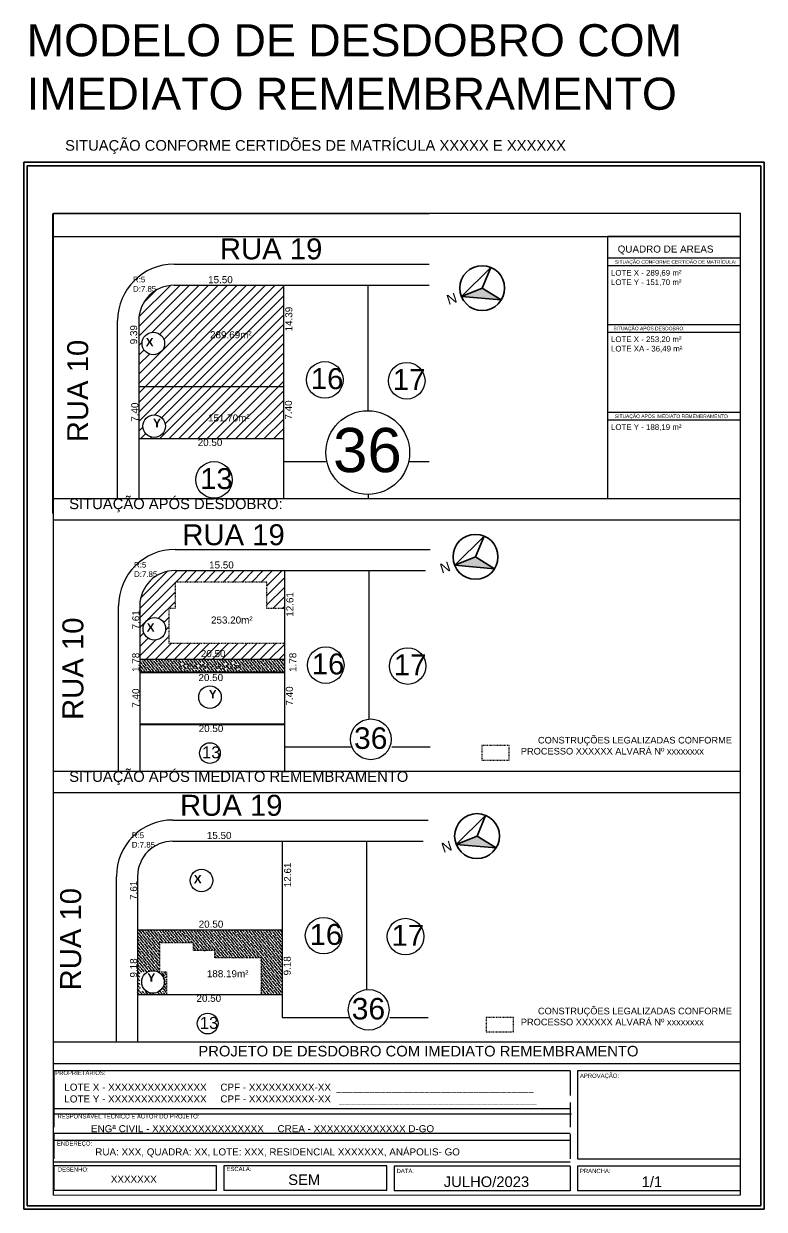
# Model space of a CAD drawing. Header units: millimetres. Extents: x 1978 to 2433, y 1623 to 1791.
# Drawn here: x 2327.5 to 2432.5, y 1622.8 to 1790.9 of the extents above; entities that cross this region are included whole.
import ezdxf

# ---------------------------------------------------------------- set-up
doc = ezdxf.new("R2010")
doc.units = ezdxf.units.MM
doc.linetypes.add('DASHED', pattern=[19.05, 12.7, -6.35])
doc.layers.add('1 plano', color=7, linetype='Continuous', lineweight=35)
doc.layers.add('ARQ-COTAS', color=7, linetype='Continuous', lineweight=18)
doc.layers.add('texto', color=7, linetype='Continuous')
doc.styles.get("Standard").update_dxf_attribs({"font": 'arial.ttf'})
doc.styles.add('Texto', font='arial.ttf', dxfattribs={"height": 0.12})
pattern_1 = [(45, (48.9874, 0), (-0.6735192, 0.6735192), [])]
pattern_2 = [(129, (-117.11335, -44.0051), (-0.596409985, 0.2319925), [0.79375, -0.15875, 0, -0.15875])]

msp = doc.modelspace()

# ---------------------------------------------------------------- hatches: boundary and pattern name
h = msp.add_hatch()
h.set_pattern_fill('ANSI31', color=256, scale=0.3)
h.set_pattern_definition(pattern_1)
h.paths.add_polyline_path([(2364.34, 1748.43), (2361.86, 1748.43), (2361.86, 1752.19), (2348.84, 1752.19), (2348.84, 1748.43), (2347.96, 1748.43), (2347.96, 1743.52), (2364.34, 1743.52)], flags=17)
edge = h.paths.add_edge_path()
edge.add_line((2348.84, 1752.19), (2361.86, 1752.19))
edge.add_line((2361.86, 1752.19), (2361.86, 1748.43))
edge.add_line((2361.86, 1748.43), (2364.34, 1748.43))
edge.add_line((2364.34, 1748.43), (2364.34, 1753.81))
edge.add_line((2364.34, 1753.81), (2348.84, 1753.81))
edge.add_arc((2348.84, 1748.81), 5, 90, 180)
edge.add_line((2343.84, 1748.81), (2343.84, 1739.42))
edge.add_line((2343.84, 1739.42), (2364.34, 1739.42))
edge.add_line((2364.34, 1739.42), (2364.34, 1743.52))
edge.add_line((2364.34, 1743.52), (2347.96, 1743.52))
edge.add_line((2347.96, 1743.52), (2347.96, 1748.43))
edge.add_line((2347.96, 1748.43), (2348.84, 1748.43))
edge.add_line((2348.84, 1748.43), (2348.84, 1752.19))
edge = h.paths.add_edge_path(flags=16)
edge.add_arc((2345.9, 1745.56), 1.6, 0, 360)
h.paths.add_polyline_path([(2353.45, 1745.56), (2360.24, 1745.56), (2360.24, 1748.01), (2353.45, 1748.01)], flags=24)
h = msp.add_hatch()
h.set_pattern_fill('ANSI31', color=256, scale=0.3)
h.set_pattern_definition(pattern_1)
h.paths.add_polyline_path([(2343.84, 1739.42), (2343.84, 1732.02), (2364.34, 1732.02), (2364.34, 1736.12), (2364.34, 1739.42)])
h.paths.add_polyline_path([(2347.62, 1733.83, -1), (2344.41, 1733.83, -1)], flags=16)
h.paths.add_polyline_path([(2353.06, 1733.76), (2359.86, 1733.76), (2359.86, 1736.21), (2353.06, 1736.21)], flags=24)
h.paths.add_polyline_path([(2351.7, 1730.27), (2356.09, 1730.27), (2356.09, 1732.72), (2351.7, 1732.72)], flags=9)
h.paths.add_polyline_path([(2345.41, 1732.29), (2347.42, 1732.29), (2347.42, 1735.06), (2345.41, 1735.06)], flags=24)
h = msp.add_hatch()
h.set_pattern_fill('ANSI31', color=256, scale=0.3)
h.set_pattern_definition([(45, (-12398.4087, -10561.2418), (-0.67351924, 0.67351924), [])])
edge = h.paths.add_edge_path(flags=16)
edge.add_arc((2346.05, 1705.1), 1.6, 0, 360)
edge = h.paths.add_edge_path()
edge.add_line((2343.98, 1700.74), (2364.48, 1700.74))
edge.add_line((2364.48, 1700.74), (2364.48, 1703.06))
edge.add_line((2364.48, 1703.06), (2348.1, 1703.06))
edge.add_line((2348.1, 1703.06), (2348.1, 1707.97))
edge.add_line((2348.1, 1707.97), (2348.98, 1707.97))
edge.add_line((2348.98, 1707.97), (2348.98, 1711.73))
edge.add_line((2348.98, 1711.73), (2362, 1711.73))
edge.add_line((2362, 1711.73), (2362, 1707.97))
edge.add_line((2362, 1707.97), (2364.48, 1707.97))
edge.add_line((2364.48, 1707.97), (2364.48, 1713.35))
edge.add_line((2364.48, 1713.35), (2348.98, 1713.35))
edge.add_arc((2348.98, 1708.35), 5, 90, 180)
edge.add_line((2343.98, 1708.35), (2343.98, 1700.74))
h = msp.add_hatch()
h.set_pattern_fill('ANSI36', color=256, scale=0.1, angle=84)
h.set_pattern_definition([(129, (48.9874, 0), (-0.596409985, 0.2319925), [0.79375, -0.15875, 0, -0.15875])])
h.paths.add_polyline_path([(2343.98, 1700.74), (2343.98, 1698.96), (2364.48, 1698.96), (2364.48, 1700.74)])
h.paths.add_polyline_path([(2349.18, 1698.86), (2358.93, 1698.86), (2358.93, 1700.62), (2349.18, 1700.62)], flags=9)
h = msp.add_hatch()
h.set_pattern_fill('ANSI36', color=256, scale=0.1, angle=84)
h.set_pattern_definition(pattern_2)
h.paths.add_polyline_path([(2364.17, 1662.37), (2343.67, 1662.37), (2343.67, 1660.59), (2364.17, 1660.59)])
h = msp.add_hatch()
h.set_pattern_fill('ANSI36', color=256, scale=0.1, angle=84)
h.set_pattern_definition(pattern_2)
h.paths.add_polyline_path([(2361.17, 1658.45), (2361.17, 1653.19), (2364.17, 1653.19), (2364.17, 1660.59), (2351.59, 1660.59), (2351.59, 1659.45), (2354.61, 1659.45), (2354.61, 1658.45)])
edge = h.paths.add_edge_path()
edge.add_arc((2345.85, 1655.01), 1.6, 116.0785, 235.5031)
edge.add_line((2344.94, 1653.69), (2343.99, 1653.69))
edge.add_line((2343.99, 1653.69), (2343.99, 1656.45))
edge.add_line((2343.99, 1656.45), (2345.14, 1656.45))
edge = h.paths.add_edge_path()
edge.add_arc((2345.85, 1655.01), 1.6, 31.9731, 63.9215)
edge.add_line((2346.55, 1656.45), (2347.21, 1656.45))
edge.add_line((2347.21, 1656.45), (2347.21, 1655.86))
edge = h.paths.add_edge_path()
edge.add_arc((2345.85, 1655.01), 1.6, 304.4969, 328.0269)
edge.add_line((2347.21, 1654.16), (2347.21, 1653.69))
edge.add_line((2347.21, 1653.69), (2346.76, 1653.69))
edge = h.paths.add_edge_path()
edge.add_arc((2345.85, 1655.01), 1.6, 0, 360)
h.paths.add_polyline_path([(2343.67, 1653.19), (2347.79, 1653.19), (2347.79, 1656.43), (2346.79, 1656.43), (2346.79, 1660.59), (2343.67, 1660.59)])
at = {"layer": '1 plano'}
h = msp.add_hatch(color=256, dxfattribs=at)
h.dxf.hatch_style = 1
h.paths.add_polyline_path([(2389.58, 1752.22), (2395.23, 1751.73), (2392.53, 1753.41)])
h = msp.add_hatch(color=256, dxfattribs=at)
h.dxf.hatch_style = 1
h.paths.add_polyline_path([(2388.63, 1714.11), (2394.28, 1713.62), (2391.58, 1715.3)])
h = msp.add_hatch(color=256, dxfattribs=at)
h.dxf.hatch_style = 1
h.paths.add_polyline_path([(2388.85, 1674.51), (2394.5, 1674.02), (2391.8, 1675.7)])

# ---------------------------------------------------------------- linework, layer by layer
for p, q in [((2328.02, 1770.77), (2328.02, 1764.02)), ((2328.02, 1764.02), (2328.02, 1761.52)), ((2328.02, 1764.02), (2328.02, 1760.72)), ((2385.03, 1763.96), (2331.67, 1763.96)), ((2331.67, 1721.46), (2331.67, 1763.96)), ((2331.77, 1764.02), (2429.13, 1764.02)), ((2331.77, 1624.77), (2331.77, 1764.02)), ((2429.13, 1624.82), (2429.13, 1764.02)), ((2331.77, 1760.72), (2429.13, 1760.72)), ((2410.31, 1757.69), (2429.13, 1757.69)), ((2348.84, 1756.81), (2385.03, 1756.81)), ((2348.84, 1756.81), (2385.03, 1756.81)), ((2410.36, 1756.6), (2429.13, 1756.6)), ((2364.34, 1753.81), (2385.03, 1753.81)), ((2364.34, 1753.81), (2385.03, 1753.81)), ((2376.34, 1736.03), (2376.34, 1753.81)), ((2376.34, 1736.03), (2376.34, 1753.81)), ((2340.84, 1723.57), (2340.84, 1748.81)), ((2340.84, 1723.57), (2340.84, 1748.81)), ((2410.31, 1748.26), (2429.13, 1748.26)), ((2410.36, 1747.17), (2429.13, 1747.17)), ((2343.84, 1736.12), (2343.84, 1723.57)), ((2343.84, 1736.12), (2343.84, 1723.57)), ((2364.34, 1736.12), (2364.34, 1723.57)), ((2364.34, 1736.12), (2364.34, 1723.57)), ((2410.31, 1735.82), (2429.13, 1735.82)), ((2410.36, 1734.72), (2429.13, 1734.72)), ((2364.34, 1728.81), (2370.5, 1728.81)), ((2364.34, 1728.81), (2370.5, 1728.81)), ((2382.09, 1728.81), (2385.03, 1728.81)), ((2382.09, 1728.81), (2385.03, 1728.81)), ((2331.77, 1723.57), (2429.13, 1723.57)), ((2376.34, 1724.16), (2376.34, 1723.57)), ((2376.34, 1724.16), (2376.34, 1723.57)), ((2331.77, 1720.57), (2429.13, 1720.57)), ((2348.98, 1716.35), (2385.17, 1716.35)), ((2364.48, 1713.35), (2384.49, 1713.35)), ((2376.48, 1695.57), (2376.48, 1713.35)), ((2376.48, 1692.3), (2376.48, 1713.35)), ((2340.98, 1684.89), (2340.98, 1708.35)), ((2340.98, 1684.89), (2340.98, 1708.35)), ((2364.48, 1700.74), (2343.98, 1700.74)), ((2364.48, 1695.66), (2364.48, 1684.89)), ((2343.98, 1691.56), (2343.98, 1684.89)), ((2364.48, 1688.35), (2374.06, 1688.35)), ((2364.48, 1688.35), (2374.06, 1688.35)), ((2379.74, 1688.35), (2385.17, 1688.35)), ((2379.74, 1688.35), (2385.17, 1688.35)), ((2331.77, 1684.89), (2429.13, 1684.89)), ((2331.77, 1681.89), (2429.13, 1681.89)), ((2348.67, 1677.98), (2384.86, 1677.98)), ((2364.17, 1674.98), (2384.18, 1674.98)), ((2376.17, 1657.2), (2376.17, 1674.98)), ((2376.17, 1653.93), (2376.17, 1674.98)), ((2340.67, 1646.52), (2340.67, 1669.98)), ((2340.67, 1646.52), (2340.67, 1669.98)), ((2364.17, 1662.37), (2343.67, 1662.37)), ((2343.67, 1653.19), (2343.67, 1646.52)), ((2364.17, 1653.19), (2364.17, 1649.98)), ((2364.17, 1649.98), (2373.74, 1649.98)), ((2364.17, 1649.98), (2373.74, 1649.98)), ((2379.42, 1649.98), (2384.86, 1649.98)), ((2379.42, 1649.98), (2384.86, 1649.98)), ((2429.13, 1646.48), (2331.78, 1646.48)), ((2328.02, 1643.27), (2328.02, 1623.27)), ((2429.13, 1643.41), (2331.78, 1643.41)), ((2405.02, 1642.41), (2331.78, 1642.41)), ((2331.78, 1642.41), (2331.78, 1638.91)), ((2405.02, 1642.41), (2401.52, 1642.41)), ((2405.02, 1642.41), (2405.02, 1638.91)), ((2331.78, 1640.06), (2331.78, 1636.56)), ((2331.78, 1637.91), (2331.78, 1634.41)), ((2405.02, 1637.91), (2405.02, 1634.41)), ((2405.02, 1637), (2331.78, 1637)), ((2405.02, 1637), (2331.78, 1637)), ((2405.18, 1636.25), (2331.78, 1636.25)), ((2405.02, 1633.51), (2331.77, 1633.51)), ((2405.02, 1633.51), (2331.77, 1633.51)), ((2405.02, 1633.51), (2331.77, 1633.51)), ((2331.78, 1633.41), (2331.78, 1629.91)), ((2405.02, 1633.41), (2405.02, 1629.91)), ((2405.02, 1632.51), (2331.77, 1632.51)), ((2405.02, 1629.47), (2331.77, 1629.47)), ((2331.78, 1628.93), (2331.78, 1625.43)), ((2354.88, 1628.93), (2331.78, 1628.93)), ((2354.88, 1628.93), (2331.78, 1628.93)), ((2354.88, 1625.43), (2354.88, 1628.93)), ((2355.9, 1628.93), (2355.9, 1625.43)), ((2379.01, 1628.93), (2355.9, 1628.93)), ((2379.01, 1628.93), (2355.9, 1628.93)), ((2379.01, 1625.43), (2379.01, 1628.93)), ((2405.02, 1628.91), (2380.03, 1628.91)), ((2405.02, 1628.91), (2380.03, 1628.91)), ((2380.03, 1628.91), (2380.03, 1625.41)), ((2405.02, 1628.91), (2405.02, 1625.38)), ((2429.13, 1628.91), (2406.02, 1628.91)), ((2429.13, 1628.91), (2406.02, 1628.91)), ((2406.02, 1628.91), (2406.02, 1625.41)), ((2331.77, 1624.77), (2429.13, 1624.82)), ((2354.88, 1625.43), (2331.78, 1625.43)), ((2354.88, 1625.43), (2332.28, 1625.43)), ((2379.01, 1625.43), (2355.9, 1625.43)), ((2379.01, 1625.43), (2355.9, 1625.43)), ((2379.01, 1625.43), (2356.4, 1625.43)), ((2379.01, 1625.43), (2356.4, 1625.43)), ((2405.02, 1625.41), (2380.03, 1625.41)), ((2405.02, 1625.41), (2380.53, 1625.41)), ((2429.13, 1625.41), (2406.02, 1625.41)), ((2429.13, 1625.41), (2406.52, 1625.41)), ((2328.02, 1623.27), (2432.02, 1623.27))]:
    msp.add_line(p, q)
at = {"color": 1}
for p, q in [((2348.84, 1753.81), (2364.34, 1753.81)), ((2348.84, 1753.81), (2364.34, 1753.81)), ((2364.34, 1753.81), (2364.34, 1736.12)), ((2364.34, 1753.81), (2364.34, 1736.12)), ((2343.84, 1748.81), (2343.84, 1736.12)), ((2343.84, 1748.81), (2343.84, 1732.02)), ((2364.34, 1739.42), (2343.84, 1739.42)), ((2364.34, 1739.42), (2343.84, 1739.42)), ((2364.34, 1732.02), (2343.84, 1732.02)), ((2364.34, 1732.02), (2343.84, 1732.02)), ((2348.98, 1713.35), (2364.48, 1713.35)), ((2348.98, 1713.35), (2364.48, 1713.35)), ((2364.48, 1713.35), (2364.48, 1695.66)), ((2364.48, 1713.35), (2364.48, 1691.56)), ((2343.98, 1708.35), (2343.98, 1695.66)), ((2343.98, 1708.35), (2343.98, 1691.56)), ((2364.48, 1700.74), (2343.98, 1700.74)), ((2364.48, 1698.96), (2343.98, 1698.96)), ((2364.48, 1698.96), (2343.98, 1698.96)), ((2364.48, 1698.86), (2343.98, 1698.86)), ((2364.48, 1698.86), (2343.98, 1698.86)), ((2364.48, 1691.56), (2343.98, 1691.56)), ((2364.48, 1691.46), (2343.98, 1691.46)), ((2364.48, 1691.46), (2343.98, 1691.46)), ((2348.67, 1674.98), (2364.17, 1674.98)), ((2348.67, 1674.98), (2364.17, 1674.98)), ((2364.17, 1674.98), (2364.17, 1657.29)), ((2364.17, 1674.98), (2364.17, 1653.19)), ((2343.67, 1669.98), (2343.67, 1657.29)), ((2343.67, 1669.98), (2343.67, 1653.19)), ((2364.17, 1662.37), (2343.67, 1662.37)), ((2364.17, 1662.37), (2343.67, 1662.37)), ((2364.17, 1653.19), (2343.67, 1653.19)), ((2364.17, 1653.19), (2343.67, 1653.19))]:
    msp.add_line(p, q, dxfattribs=at)
at = {"linetype": 'DASHED', "ltscale": 0.001}
for p, q in [((2362, 1711.73), (2348.98, 1711.73)), ((2348.98, 1711.73), (2348.98, 1707.97)), ((2362, 1711.73), (2348.98, 1711.73)), ((2348.98, 1711.73), (2348.98, 1707.97)), ((2362, 1707.97), (2362, 1711.73)), ((2362, 1707.97), (2362, 1711.73)), ((2348.98, 1707.97), (2348.1, 1707.97)), ((2348.1, 1707.97), (2348.1, 1703.06)), ((2348.98, 1707.97), (2348.1, 1707.97)), ((2348.1, 1707.97), (2348.1, 1703.06)), ((2364.48, 1707.97), (2362, 1707.97)), ((2364.48, 1707.97), (2362, 1707.97)), ((2348.1, 1703.06), (2364.48, 1703.06)), ((2346.79, 1660.59), (2346.79, 1656.43)), ((2346.79, 1660.59), (2346.79, 1656.43)), ((2346.79, 1660.59), (2351.59, 1660.59)), ((2351.59, 1659.45), (2351.59, 1660.59)), ((2351.59, 1659.45), (2351.59, 1660.59)), ((2354.61, 1659.45), (2351.59, 1659.45)), ((2354.61, 1659.45), (2351.59, 1659.45)), ((2354.61, 1658.45), (2354.61, 1659.45)), ((2354.61, 1658.45), (2354.61, 1659.45)), ((2361.17, 1658.45), (2354.61, 1658.45)), ((2361.17, 1658.45), (2354.61, 1658.45)), ((2361.17, 1658.45), (2361.17, 1653.19)), ((2346.79, 1656.43), (2347.79, 1656.43)), ((2346.79, 1656.43), (2347.79, 1656.43)), ((2347.79, 1656.43), (2347.79, 1653.19)), ((2347.79, 1656.43), (2347.79, 1653.19))]:
    msp.add_line(p, q, dxfattribs=at)
for points in [[(2410.31, 1723.57), (2429.13, 1723.57), (2429.13, 1760.72), (2410.31, 1760.72)], [(2406.02, 1629.91), (2429.13, 1629.91), (2429.13, 1642.41), (2406.02, 1642.41)]]:
    msp.add_lwpolyline(points, close=True)
for points in [[(2396.35, 1688.54), (2392.46, 1688.54), (2392.46, 1686.48), (2396.35, 1686.48)], [(2396.99, 1649.98), (2393.1, 1649.98), (2393.1, 1647.93), (2396.99, 1647.93)]]:
    msp.add_lwpolyline(points, close=True, dxfattribs=at)
for centre, radius in [((2345.9, 1745.56), 1.6), ((2345.9, 1745.56), 1.6), ((2370.21, 1740.4), 2.59), ((2370.21, 1740.4), 2.59), ((2381.83, 1740.27), 2.59), ((2381.83, 1740.27), 2.59), ((2346.02, 1733.83), 1.6), ((2346.02, 1733.83), 1.6), ((2376.3, 1730.09), 5.93), ((2376.3, 1730.09), 5.93), ((2354.51, 1726.22), 2.59), ((2354.51, 1726.22), 2.59), ((2346.05, 1705.1), 1.6), ((2346.05, 1705.1), 1.6), ((2370.35, 1699.94), 2.59), ((2370.35, 1699.94), 2.59), ((2381.97, 1699.81), 2.59), ((2381.97, 1699.81), 2.59), ((2353.93, 1695.39), 1.6), ((2353.93, 1695.39), 1.6), ((2376.74, 1689.42), 2.89), ((2376.74, 1689.42), 2.89), ((2353.92, 1687.47), 1.47), ((2353.92, 1687.47), 1.47), ((2352.73, 1669.4), 1.6), ((2352.73, 1669.4), 1.6), ((2370.04, 1661.58), 2.59), ((2370.04, 1661.58), 2.59), ((2381.66, 1661.45), 2.59), ((2381.66, 1661.45), 2.59), ((2345.85, 1655.01), 1.6), ((2345.85, 1655.01), 1.6), ((2376.43, 1651.06), 2.89), ((2376.43, 1651.06), 2.89), ((2353.61, 1649.11), 1.47), ((2353.61, 1649.11), 1.47)]:
    msp.add_circle(centre, radius)
for centre in [(2348.84, 1748.81), (2348.84, 1748.81), (2348.98, 1708.35), (2348.98, 1708.35), (2348.67, 1669.98), (2348.67, 1669.98)]:
    msp.add_arc(centre, 8, 90, 180)
at = {"color": 1}
for centre in [(2348.84, 1748.81), (2348.84, 1748.81), (2348.98, 1708.35), (2348.98, 1708.35), (2348.67, 1669.98), (2348.67, 1669.98)]:
    msp.add_arc(centre, 5, 90, 180, dxfattribs=at)
at = {"layer": '1 plano'}
for p, q in [((2432.52, 1771.27), (2327.52, 1771.27)), ((2327.52, 1771.27), (2327.52, 1622.77)), ((2432.02, 1770.77), (2328.02, 1770.77)), ((2328.02, 1770.77), (2328.02, 1623.27)), ((2432.02, 1623.27), (2432.02, 1770.77)), ((2432.52, 1622.77), (2432.52, 1771.27)), ((2389.58, 1752.22), (2393.74, 1756.34)), ((2392.53, 1753.41), (2393.74, 1756.34)), ((2389.58, 1752.22), (2392.53, 1753.41)), ((2389.58, 1752.22), (2395.23, 1751.73)), ((2392.53, 1753.41), (2395.23, 1751.73)), ((2395.23, 1751.73), (2392.53, 1753.41)), ((2388.63, 1714.11), (2392.8, 1718.23)), ((2391.58, 1715.3), (2392.8, 1718.23)), ((2388.63, 1714.11), (2391.58, 1715.3)), ((2391.58, 1715.3), (2394.28, 1713.62)), ((2394.28, 1713.62), (2391.58, 1715.3)), ((2388.63, 1714.11), (2394.28, 1713.62)), ((2388.85, 1674.51), (2393.02, 1678.63)), ((2391.8, 1675.7), (2393.02, 1678.63)), ((2388.85, 1674.51), (2391.8, 1675.7)), ((2391.8, 1675.7), (2394.5, 1674.02)), ((2394.5, 1674.02), (2391.8, 1675.7)), ((2388.85, 1674.51), (2394.5, 1674.02)), ((2327.52, 1622.77), (2432.52, 1622.77)), ((2328.02, 1623.27), (2432.02, 1623.27))]:
    msp.add_line(p, q, dxfattribs=at)
for centre in [(2392.53, 1753.41), (2391.58, 1715.3), (2391.8, 1675.7)]:
    msp.add_circle(centre, 3.18, dxfattribs=at)
at = {"layer": 'ARQ-COTAS'}
msp.add_line((2328.02, 1760.69), (2328.02, 1707.02), dxfattribs=at)

# ---------------------------------------------------------------- texts
at = {"insert": (2330.09, 1774.4), "char_height": 12.5, "attachment_point": 1}
msp.add_mtext_dynamic_manual_height_columns('{\\H0.2x; \\H0.6x;    SITUAÇÃO CONFORME CERTIDÕES DE MATRÍCULA XXXXX E XXXXXX} ', width=96.6296, gutter_width=62.5, heights=[3.05], dxfattribs=at)
at = {"char_height": 41.25, "attachment_point": 1, "rotation": 90}
for insert in [(2333.69, 1731.56), (2333.01, 1692.17), (2332.69, 1653.81)]:
    msp.add_mtext_dynamic_manual_height_columns('{\\H0.072x;RUA 10}', width=75.2364, gutter_width=62.5, heights=[0], dxfattribs=dict(at, insert=insert))
at = {"attachment_point": 1}
for insert, char_height in [((2371.38, 1733.58), 6.27), ((2371.38, 1733.58), 6.27), ((2374.35, 1691.12), 3.054), ((2374.35, 1691.12), 3.054), ((2374.03, 1652.75), 3.054), ((2374.03, 1652.75), 3.054)]:
    msp.add_mtext('36', dxfattribs=dict(at, insert=insert, char_height=char_height))
for s, insert, char_height, width in [('\\pt60;    {\\H0.6x;SITUAÇÃO APÓS DESDOBRO:}', (2330.09, 1723.57), 2.5, 89.977), ('    {\\H0.6x;CONSTRUÇÕES LEGALIZADAS CONFORME PROCESSO XXXXXX ALVARÁ Nº xxxxxxxx}', (2398.01, 1689.77), 1.5624, 34.7571), ('\\pt60;    {\\H0.6x;SITUAÇÃO APÓS IMEDIATO REMEMBRAMENTO}', (2330.09, 1684.89), 2.5, 89.977), ('    {\\H0.6x;CONSTRUÇÕES LEGALIZADAS CONFORME PROCESSO XXXXXX ALVARÁ Nº xxxxxxxx}', (2398.01, 1651.36), 1.5624, 34.7571)]:
    msp.add_mtext(s, dxfattribs=dict(at, insert=insert, char_height=char_height, width=width))
at = {"layer": 'texto', "attachment_point": 1, "style": 'Texto'}
for s, width, gutter_width, heights, insert, char_height in [('{\\C7;MODELO DE DESDOBRO COM IMEDIATO REMEMBRAMENTO}', 103.1566, 0, [15.12], (2327.96, 1790.84), 4.5503), ('{\\C7;QUADRO DE AREAS}', 50.716, 3, [2.2], (2411.74, 1759.45), 1), ('     SITUAÇÃO CONFORME CERTIDÃO DE MATRÍCULA: ', 50.716, 3, [2.2], (2410.36, 1757.37), 0.5), ('LOTE X - 289,69 m²\\PLOTE Y - 151,70 m²', 50.3267, 3, [6.78], (2410.79, 1755.98), 0.8), ('\\pt12;    SITUAÇÃO APÓS DESDOBRO:', 50.716, 3, [2.2], (2410.36, 1747.94), 0.5), ('LOTE X - 253,20 m²\\PLOTE XA - 36,49 m²', 48.8075, 3, [10.19], (2410.79, 1746.56), 0.8), ('     SITUAÇÃO APÓS IMEDIATO REMEMBRAMENTO', 50.716, 3, [2.2], (2410.36, 1735.49), 0.5), ('LOTE Y - 188,19 m²', 50.716, 3, [2.2], (2410.79, 1734.11), 0.8), ('{\\C7;PROJETO DE DESDOBRO COM IMEDIATO REMEMBRAMENTO}', 74.8128, 35.46, [2.2], (2352.29, 1645.95), 1.5), ('{\\C7;PROPRIETÁRIOS:}', 9.4608, 3, [0], (2331.99, 1642.41), 0.6), ('{\\C7;APROVAÇÃO:}', 9.4608, 3, [0], (2406.39, 1642.01), 0.6), ('{\\C7; RESPONSÁVEL TÉCNICO E AUTOR DO PROJETO:}', 30.4882, 3, [0], (2332.08, 1636.25), 0.6), ('\\pt1;{\\C7;ENGª CIVIL - XXXXXXXXXXXXXXXXX     CREA - XXXXXXXXXXXXXX D-GO}', 64.1005, 3, [0], (2337.06, 1634.7), 1), ('{\\H0.75x;\\C7;ENDEREÇO:\\P\\H1.6667x;              RUA: XXX, QUADRA: XX, LOTE: XXX, RESIDENCIAL XXXXXXX, ANÁPOLIS- GO\\P\\H0.79997x;              }', 65.725, 3, [0], (2332.24, 1632.41), 0.8), ('\\pt1.2;{\\C7;DESENHO:}', 9.4608, 3, [0], (2332.35, 1628.73), 0.6), ('\\pt1.2;{\\C7;ESCALA:}', 9.4608, 3, [0], (2356.27, 1628.79), 0.6), ('{\\C7;DATA: }', 9.4608, 3, [0], (2380.39, 1628.51), 0.6), ('{\\C7;PRANCHA:}', 9.4608, 3, [0], (2406.39, 1628.51), 0.6), ('{\\C7;JULHO/2023}', 50.716, 3, [2.2], (2387.08, 1627.43), 1.5), ('{\\C7;1/1    }', 50.716, 3, [2.2], (2415.14, 1627.43), 1.5)]:
    msp.add_mtext_dynamic_manual_height_columns(s, width=width, gutter_width=gutter_width, heights=heights, dxfattribs=dict(at, insert=insert, char_height=char_height))
at = {"layer": 'texto', "attachment_point": 1}
for s, insert, char_height, width in [('{\\H1.6667x;RUA 19\\P} ', (2355.34, 1760.46), 1.782, 30.4637), ('R:5\\PD:7.85', (2343.02, 1755.03), 0.8, 30.4637), ('R:5\\PD:7.85', (2343.02, 1755.03), 0.8, 30.4637), ('{\\H0.56117x;15.50}\\P ', (2353.67, 1755.11), 1.782, 30.4637), ('{\\H0.56117x;15.50}\\P ', (2353.67, 1755.11), 1.782, 30.4637), ('{\\H0.56117x;289.69m²\\P} ', (2353.94, 1747.3), 1.782, 30.4637), ('{\\fArial|b1|i0|c0|p34;\\H0.6734x;X\\fArial|b0|i0|c0|p34;\\H1.25x;\\P\\H1.98x;\\P} ', (2344.82, 1746.35), 1.782, 30.4637), ('{\\H1.6667x;16\\P\\P} ', (2368.23, 1742.06), 1.782, 30.4637), ('{\\H1.6667x;16\\P\\P} ', (2368.23, 1742.06), 1.782, 30.4637), ('{\\H1.6667x;17\\P\\P} ', (2379.85, 1741.93), 1.782, 30.4637), ('{\\H1.6667x;17\\P\\P} ', (2379.85, 1741.93), 1.782, 30.4637), ('{\\H0.56117x;151.70m²\\P} ', (2353.66, 1735.5), 1.782, 30.4637), ('{\\fArial|b1|i0|c0|p34;\\H0.6734x;Y} ', (2345.86, 1734.88), 1.782, 30.4637), ('{\\H0.56117x;20.50}\\P ', (2352.19, 1732.02), 1.782, 30.4637), ('{\\H0.56117x;20.50}\\P ', (2352.19, 1732.02), 1.782, 30.4637), ('{\\H1.6667x;13\\P} ', (2352.54, 1727.88), 1.782, 30.4637), ('{\\H1.6667x;RUA 19\\P} ', (2350.01, 1719.92), 1.782, 30.4637), ('R:5\\PD:7.85', (2343.17, 1714.58), 0.8, 30.4637), ('R:5\\PD:7.85', (2343.17, 1714.58), 0.8, 30.4637), ('{\\H0.56117x;15.50}\\P ', (2353.81, 1714.65), 1.782, 30.4637), ('{\\H0.56117x;15.50}\\P ', (2353.81, 1714.65), 1.782, 30.4637), ('{\\H0.56117x;253.20m²\\P} ', (2354.08, 1706.84), 1.782, 30.4637), ('{\\fArial|b1|i0|c0|p34;\\H0.6734x;X\\fArial|b0|i0|c0|p34;\\H1.25x;\\P\\H1.98x;\\P} ', (2344.96, 1705.89), 1.782, 30.4637), ('{\\H0.56117x;20.50}\\P ', (2352.64, 1702.08), 1.782, 30.4637), ('{\\H1.6667x;16\\P\\P} ', (2368.37, 1701.6), 1.782, 30.4637), ('{\\H1.6667x;16\\P\\P} ', (2368.37, 1701.6), 1.782, 30.4637), ('{\\H0.56117x;LOTE XA - 36.49 m²\\P} ', (2349.57, 1700.12), 1.2825, 21.9248), ('{\\H1.6667x;17\\P\\P} ', (2380, 1701.47), 1.782, 30.4637), ('{\\H1.6667x;17\\P\\P} ', (2380, 1701.47), 1.782, 30.4637), ('{\\H0.56117x;20.50}\\P ', (2352.3, 1698.68), 1.782, 30.4637), ('{\\fArial|b1|i0|c0|p34;\\H0.6734x;Y} ', (2353.77, 1696.44), 1.782, 30.4637), ('{\\H0.56117x;20.50}\\P ', (2352.33, 1691.46), 1.782, 30.4637), ('{\\H0.56117x;20.50}\\P ', (2352.33, 1691.46), 1.782, 30.4637), ('{\\H1.6667x;13\\P} ', (2352.8, 1688.42), 1.015, 17.3523), ('{\\H1.6667x;RUA 19\\P} ', (2349.69, 1681.55), 1.782, 30.4637), ('R:5\\PD:7.85', (2342.85, 1676.21), 0.8, 30.4637), ('R:5\\PD:7.85', (2342.85, 1676.21), 0.8, 30.4637), ('{\\H0.56117x;15.50}\\P ', (2353.49, 1676.29), 1.782, 30.4637), ('{\\H0.56117x;15.50}\\P ', (2353.49, 1676.29), 1.782, 30.4637), ('{\\fArial|b1|i0|c0|p34;\\H0.6734x;X\\fArial|b0|i0|c0|p34;\\H1.25x;\\P\\H1.98x;\\P} ', (2351.64, 1670.19), 1.782, 30.4637), ('{\\H0.56117x;20.50}\\P ', (2352.33, 1663.71), 1.782, 30.4637), ('{\\H1.6667x;16\\P\\P} ', (2368.06, 1663.24), 1.782, 30.4637), ('{\\H1.6667x;16\\P\\P} ', (2368.06, 1663.24), 1.782, 30.4637), ('{\\H1.6667x;17\\P\\P} ', (2379.68, 1663.11), 1.782, 30.4637), ('{\\H1.6667x;17\\P\\P} ', (2379.68, 1663.11), 1.782, 30.4637), ('{\\fArial|b1|i0|c0|p34;\\H0.6734x;Y} ', (2345.06, 1656.23), 1.782, 30.4637), ('{\\H0.56117x;188.19m²\\P} ', (2353.49, 1656.68), 1.782, 30.4637), ('{\\H0.56117x;20.50}\\P ', (2352.02, 1653.19), 1.782, 30.4637), ('{\\H0.56117x;20.50}\\P ', (2352.02, 1653.19), 1.782, 30.4637), ('{\\H1.6667x;13\\P} ', (2352.48, 1650.05), 1.015, 17.3523), ('{\\W9.69549;  }XXXXXXX', (2332.35, 1627.54), 1, 21.56)]:
    msp.add_mtext(s, dxfattribs=dict(at, insert=insert, char_height=char_height, width=width))
for s, insert, char_height, width, rotation in [('{\\H3.3333x;N\\P} ', (2389.1, 1751.46), 0.42, 7.0263, 197.821), ('14.39', (2364.61, 1747.27), 1, 30.4637, 90), ('9.39', (2342.61, 1745.45), 1, 30.4637, 90), ('7.40 ', (2342.77, 1734.46), 1, 30.4637, 90), ('7.40 ', (2342.77, 1734.46), 1, 30.4637, 90), ('7.40 ', (2364.55, 1734.77), 1, 30.4637, 90), ('7.40 ', (2364.55, 1734.77), 1, 30.4637, 90), ('{\\H3.3333x;N\\P} ', (2388.16, 1713.35), 0.42, 7.0263, 197.821), ('12.61', (2364.76, 1706.81), 1, 30.4637, 90), ('7.61', (2342.91, 1705.01), 1, 30.4637, 90), ('1.78', (2342.91, 1698.98), 1, 30.4637, 90), ('1.78', (2365.18, 1698.98), 1, 30.4637, 90), ('7.40 ', (2342.91, 1693.91), 1, 30.4637, 90), ('7.40 ', (2342.91, 1693.91), 1, 30.4637, 90), ('7.40 ', (2364.69, 1694.21), 1, 30.4637, 90), ('7.40 ', (2364.69, 1694.21), 1, 30.4637, 90), ('{\\H3.3333x;N\\P} ', (2388.38, 1673.75), 0.42, 7.0263, 197.821), ('12.61', (2364.44, 1668.45), 1, 30.4637, 90), ('7.61', (2342.6, 1666.65), 1, 30.4637, 90), ('9.18', (2342.6, 1655.64), 1, 30.4637, 90), ('9.18', (2364.38, 1655.94), 1, 30.4637, 90)]:
    msp.add_mtext(s, dxfattribs=dict(at, insert=insert, char_height=char_height, width=width, rotation=rotation))
at = {"layer": 'texto'}
note = msp.add_mtext_dynamic_manual_height_columns('{\\H0.66667x;\\C7;LOTE X - XXXXXXXXXXXXXXX     CPF - XXXXXXXXXX-XX  ____________________________________\\PLOTE Y - XXXXXXXXXXXXXXX     CPF - XXXXXXXXXX-XX   ____________________________________\\H0.5x;\\P\\H3.00003x;\\P}', width=79.8579, gutter_width=3, heights=[7.4, 0], dxfattribs=dict(at, insert=(2333.28, 1640.59), char_height=1.5, attachment_point=1, style='Texto'))
for column, words in zip(note.columns.linked_columns, ['{\\H1.00002x;\\C7; }']):
    column.text = words
note = msp.add_mtext_dynamic_manual_height_columns('{\\C7;SEM\\P}', width=50.716, gutter_width=3, heights=[2.2, 0], dxfattribs=dict(at, insert=(2365.02, 1627.72), char_height=1.5, attachment_point=1, style='Texto'))
for column, words in zip(note.columns.linked_columns, ['{\\C7;   }']):
    column.text = words

doc.saveas('drawing.dxf')
